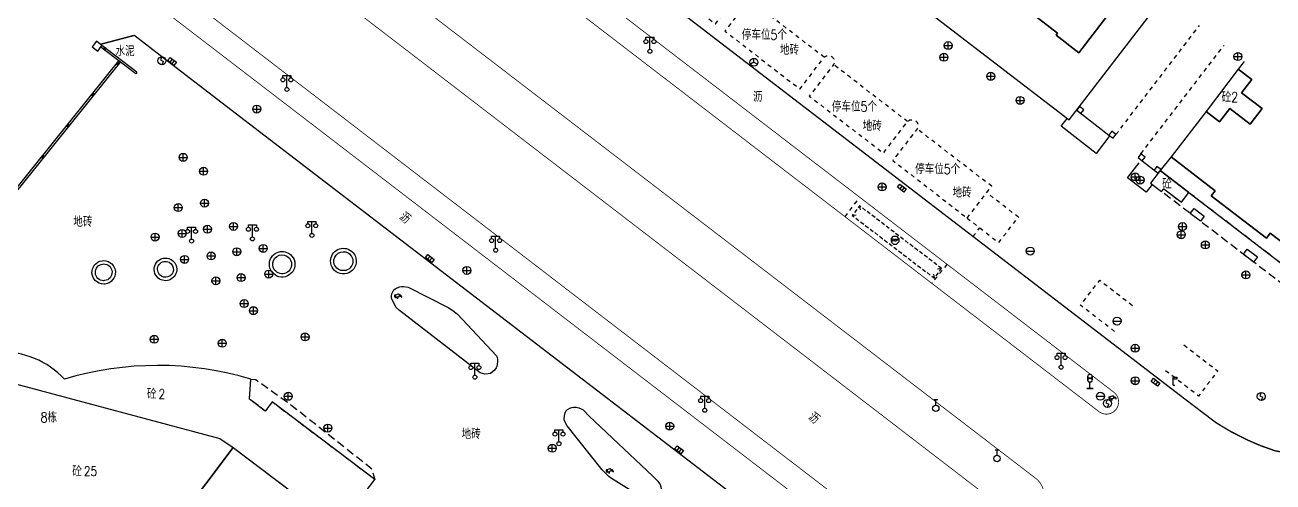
# Model space of a CAD drawing. Extents: x 5235 to 6165, y 11896 to 12757.
# Drawn here: x 5929.3 to 6085.6, y 12124.2 to 12181.5 of the extents above; entities that cross this region are included whole.
import ezdxf
from ezdxf.enums import TextEntityAlignment as Align

# ---------------------------------------------------------------- set-up
doc = ezdxf.new("R2010")
doc.units = 0
doc.header["$LTSCALE"] = 0.5
for name, pattern in [('X32', [1.5, 1, -0.5]), ('X5', [3, 2, -1]), ('X6', [2, 1, -1])]:
    doc.linetypes.add(name, pattern=pattern)
doc.layers.get('0').update_dxf_attribs({"linetype": 'CONTINUOUS'})
for name, color, linetype in [('COMPONENT', 4, 'CONTINUOUS'), ('DLDW', 11, 'CONTINUOUS'), ('DLSS', 4, 'CONTINUOUS'), ('DMTZ', 3, 'CONTINUOUS'), ('GXYZ', 2, 'CONTINUOUS'), ('JMD', 6, 'CONTINUOUS'), ('ZJ', 7, 'CONTINUOUS')]:
    doc.layers.add(name, color=color, linetype=linetype)
doc.styles.add('HZ', font='rs.shx', dxfattribs={"width": 0.8, "bigfont": 'hztxt.shx'})
doc.styles.get("Standard").update_dxf_attribs({"font": 'rs.shx', "bigfont": 'hztxt.shx'})
doc.linetypes.add('10422', pattern='A,2,[150,AAA.SHX,S=1,R=0,X=0,Y=1],2,[177,AAA.SHX,S=1,R=0,X=0,Y=0.8],1e-09', length=4)
doc.linetypes.add('444', pattern='A,4.5,[145,AAA.SHX,S=1,R=0,X=0,Y=1],4.5,-0.5,[146,AAA.SHX,S=1,R=0,X=0,Y=0],-0.5', length=10)

# ---------------------------------------------------------------- blocks, each defined once
blk = doc.blocks.new('gc041')
for p, q in [((-1, 0.5), (1, 0.5)), ((-1, -0.5), (-1, 0.5)), ((-0.33, 0.5), (-0.33, -0.5)), ((0.33, 0.5), (0.33, -0.5)), ((1, 0.5), (1, -0.5)), ((1, -0.5), (-1, -0.5))]:
    blk.add_line(p, q)
blk = doc.blocks.new('gc134')
for p, q in [((-0.5, 2.2), (0.5, 2.2)), ((0, 0.8), (0, 2.2))]:
    blk.add_line(p, q)
blk.add_circle((0, 0), 0.8)
blk = doc.blocks.new('GC097')
for p, q in [((-1, 2.92), (-1, 3.52)), ((-1, 3.52), (1, 3.52)), ((0, 0.52), (0, 3.52)), ((1, 3.52), (1, 2.92))]:
    blk.add_line(p, q)
for centre in [(-1, 2.42), (0.01, 0), (1, 2.42)]:
    blk.add_circle(centre, 0.5)
blk = doc.blocks.new('gc043')
for p, q in [((-1, 0), (1, 0)), ((0, -1), (0, 1))]:
    blk.add_line(p, q)
blk.add_circle((0, 0), 1)
blk = doc.blocks.new('gc002')
at = {"linetype": 'Continuous'}
blk.add_hatch(color=256, dxfattribs=at).paths.add_polyline_path([(0.5, 0.5), (-0.5, 0.5), (-0.5, -0.5), (0.5, -0.5)])
blk.add_lwpolyline([(-0.5, -0.5), (0.5, -0.5), (0.5, 0.5), (-0.5, 0.5), (-0.5, -0.5)])
blk = doc.blocks.new('gc050')
for p, q in [((0, 1), (-0.38, 0.18)), ((-0.38, 0.18), (0.38, -0.18)), ((0, -1), (0.38, -0.18))]:
    blk.add_line(p, q)
blk.add_circle((0, 0), 1)
blk = doc.blocks.new('gcbj0612')
for p, q in [((-0.75, 0.26), (0.16, 0.53)), ((-0.57, -0.34), (0.34, -0.07))]:
    blk.add_line(p, q)
at = {"flags": 128}
for points in [[(-0.73, 0.26), (-0.77, 0.25), (-0.79, 0.23), (-0.81, 0.19), (-0.83, 0.15), (-0.84, 0.1), (-0.84, 0.05), (-0.84, -0.01), (-0.83, -0.07), (-0.81, -0.12), (-0.79, -0.18), (-0.77, -0.23), (-0.74, -0.27), (-0.7, -0.3), (-0.67, -0.33), (-0.63, -0.34), (-0.6, -0.34), (-0.57, -0.34), (-0.54, -0.32), (-0.51, -0.29), (-0.49, -0.25), (-0.48, -0.2), (-0.47, -0.15), (-0.47, -0.1), (-0.48, -0.04), (-0.49, 0.02), (-0.51, 0.07), (-0.54, 0.13), (-0.56, 0.17), (-0.6, 0.21), (-0.63, 0.24), (-0.67, 0.26), (-0.7, 0.27)], [(-0.71, 0.18), (-0.72, 0.17), (-0.75, 0.12), (-0.75, 0.04), (-0.74, -0.06), (-0.7, -0.15), (-0.66, -0.22), (-0.62, -0.25), (-0.6, -0.26), (-0.59, -0.24), (-0.57, -0.2), (-0.56, -0.12), (-0.58, -0.02), (-0.61, 0.08), (-0.66, 0.14), (-0.7, 0.17)]]:
    blk.add_lwpolyline(points, close=True, dxfattribs=at)
blk.add_lwpolyline([(0.3, -0.08), (0.33, -0.07), (0.36, -0.05), (0.38, -0.02), (0.4, 0.02), (0.41, 0.07), (0.42, 0.12), (0.41, 0.18), (0.41, 0.23), (0.39, 0.29), (0.37, 0.35), (0.35, 0.4), (0.32, 0.44), (0.28, 0.48), (0.25, 0.51), (0.21, 0.52), (0.18, 0.53), (0.15, 0.52)], dxfattribs=at)
at = {"extrusion": (0, 0, -1), "flags": 128}
blk.add_lwpolyline([(-0.4, 0.25), (-0.51, 0.28), (-0.61, 0.29), (-0.69, 0.27), (-0.77, 0.2), (-0.81, 0.09), (-0.82, -0.01), (-0.8, -0.06), (-0.76, -0.08), (-0.7, -0.09), (-0.64, -0.09), (-0.59, -0.07), (-0.57, -0.04), (-0.59, -0.01), (-0.63, 0.02), (-0.69, 0.03), (-0.75, 0.03), (-0.79, 0.02), (-0.84, -0.01), (-0.89, -0.1), (-0.91, -0.19), (-0.9, -0.29), (-0.87, -0.38)], dxfattribs=at)
blk.add_lwpolyline([(-0.09, -0.2), (-0.22, -0.54), (0.05, -0.54)], close=True)
blk = doc.blocks.new('GC042')
blk.add_line((-1, 0), (1, 0))
blk.add_circle((0, 0), 1)
blk = doc.blocks.new('gc298')
at = {"flags": 128}
blk.add_lwpolyline([(0, 3.6), (-0.12, 3.58), (-0.23, 3.53), (-0.34, 3.45), (-0.44, 3.34), (-0.52, 3.2), (-0.58, 3.05), (-0.63, 2.87), (-0.65, 2.69), (-0.65, 2.51), (-0.63, 2.33), (-0.58, 2.15), (-0.52, 2), (-0.44, 1.86), (-0.34, 1.75), (-0.23, 1.67), (-0.12, 1.62), (0, 1.6), (0.12, 1.62), (0.23, 1.67), (0.34, 1.75), (0.44, 1.86), (0.52, 2), (0.58, 2.15), (0.63, 2.33), (0.65, 2.51), (0.65, 2.69), (0.63, 2.87), (0.58, 3.05), (0.52, 3.2), (0.44, 3.34), (0.34, 3.45), (0.23, 3.53), (0.12, 3.58)], close=True, dxfattribs=at)
for points in [[(-0.8, 0), (0.8, 0), (-0.8, 0)], [(0, 0), (0, 1.6)]]:
    blk.add_lwpolyline(points)
for centre in [(0, 3.1), (0, 2.1)]:
    blk.add_circle(centre, 0.5)
blk = doc.blocks.new('gcbj0213')
for p, q in [((0, 0), (0, 2)), ((0, 2), (1, 2)), ((1, 1.5), (0, 1.5)), ((0, 0), (0.5, 0)), ((1, 2), (1, 1.5))]:
    blk.add_line(p, q)
blk = doc.blocks.new('gcbj0203')
for p, q in [((-0.9, 0.45), (-0.3, 1.05)), ((-0.9, 0.45), (-0.9, -0.35)), ((-0.3, 1.05), (0.5, 1.05)), ((0.5, 1.05), (1.1, 0.45)), ((1.1, 0.45), (1.1, -0.35)), ((-0.3, -0.95), (-0.9, -0.35)), ((-0.3, -0.95), (0.5, -0.95)), ((1.1, -0.35), (0.5, -0.95))]:
    blk.add_line(p, q)
blk.add_text('STOP', height=0.5).set_placement((-0.82, -0.18))
blk = doc.blocks.new('gc048')
for q in [(-0.87, -0.5), (0, 1), (0.87, -0.5)]:
    blk.add_line((0, 0), q)
blk.add_circle((0, 0), 1)

msp = doc.modelspace()

# ---------------------------------------------------------------- linework, layer by layer
at = {"layer": 'DLSS', "linetype": 'Continuous'}
for p, q in [((6033.79, 12158.81, 520.04), (6033.86, 12158.32, 520.04)), ((6032.88, 12157.6, 520.04), (6033.38, 12157.67, 520.04)), ((6044.07, 12150.95, 520.04), (6043.57, 12150.88, 520.04)), ((6043.16, 12149.74, 520.04), (6043.09, 12150.23, 520.04))]:
    msp.add_line(p, q, dxfattribs=at)
at = {"layer": 'DLSS', "linetype": 'Continuous', "elevation": 520.04, "flags": 128}
msp.add_lwpolyline([(6117.24, 12148.69, 0.175, 0.175, 0), (6107.1, 12136.07, 0.175, 0.175, -0.07696), (6100.81, 12130.21, 0.175, 0.175, -0.131542), (6091.93, 12127.57, 0.175, 0.175, -0.05032), (6085.87, 12128.1, 0.175, 0.175, 0), (6084, 12128.77, 0.175, 0.175, 0), (6082.37, 12129.47, 0.175, 0.175, 0), (6080.26, 12130.54, 0.175, 0.175, 0), (6078.45, 12131.63, 0.175, 0.175, 0), (6078.45, 12131.63, 0.175, 0.175, 0), (6074.63, 12134.53, 0.175, 0.175, 0), (5820.85, 12329.3, 0.175, 0.175, -0.051561), (5814.85, 12334.52, 0.175, 0.175, -0.06995), (5810.26, 12341.49, 0.175, 0.175, -0.072285), (5807.17, 12352.07, 0.175, 0.175, 0), (5805.87, 12363.12, 0.175, 0.175, -0.087628), (5806.41, 12371.31, 0.175, 0.175, -0.102632), (5810.13, 12380.75, 0.175, 0.175, 0), (5812.58, 12384.26, 0.175, 0.175, 0), (5821.4, 12395.83, 0.175, 0.175, 0), (5828.13, 12404.52, 0.175, 0.175, 0), (5829.03, 12404.23, 0.175, 0.175, 0), (5830.57, 12403.6, 0, 0, 0)], format="xyseb", dxfattribs=at)
at = {"layer": 'DLSS', "linetype": 'Continuous', "const_width": 0.1, "elevation": 520.04, "flags": 128}
msp.add_lwpolyline([(6063.78, 12133.02, 0.980485), (6065.68, 12135.42), (5819.33, 12324.48, 0.963205), (5817.32, 12322.24)], format="xyb", close=True, dxfattribs=at)
at = {"layer": 'DLSS', "linetype": 'Continuous', "const_width": 0.1, "flags": 128}
msp.add_lwpolyline([(5969.21, 12184.33), (5914.29, 12226.43), (5807.92, 12308.05, -0.957383), (5811.55, 12312.13), (5917.8, 12230.59), (5972.74, 12188.42), (6055.99, 12124.56, -0.962341), (6052.52, 12120.34)], format="xyb", close=True, dxfattribs=at)
at = {"layer": 'DLSS', "linetype": 'Continuous', "flags": 128}
for points, const_width in [([(6046.6, 12110.35, -0.969461), (6044.64, 12108.06), (5960.1, 12172.95), (5901.5, 12217.88), (5890.95, 12225.99), (5798.28, 12297.14, -0.929636), (5800.22, 12299.46), (5892.83, 12228.37), (5903.38, 12220.33), (5961.72, 12175.53), (6046.6, 12110.35)], 0.1), ([(5938.71, 12179.04), (5942.96, 12180.16), (5947.49, 12176.66), (5956.91, 12169.42), (6051.57, 12096.84, -0.126348), (6056.95, 12088.26, -0.241294), (6054.38, 12070.73), (6021.17, 12029.42)], 0.175)]:
    msp.add_lwpolyline(points, format="xyb", dxfattribs=dict(at, const_width=const_width))
at = {"layer": 'DLSS', "linetype": 'X6', "flags": 128}
msp.add_lwpolyline([(5994.85, 12195.76), (5998.79, 12200.89, -0.872368), (5999.98, 12199.99), (5996.93, 12196.02), (6005.14, 12189.73), (6008.18, 12193.7, -0.872368), (6009.37, 12192.79), (6006.32, 12188.82), (6015.74, 12181.59), (6018.78, 12185.56, -0.872368), (6019.97, 12184.65), (6016.93, 12180.69), (6026.32, 12173.44), (6029.36, 12177.41, -0.872368), (6030.54, 12176.5), (6027.5, 12172.54), (6036.78, 12165.41), (6039.82, 12169.38, -0.872368), (6041.01, 12168.47), (6037.95, 12164.49), (6047.27, 12157.27)], format="xyb", dxfattribs=at)
for points in [[(6029.36, 12177.41), (6019.97, 12184.65)], [(6065.91, 12167.74), (6076.37, 12181.4)], [(6069.03, 12165.32), (6079.45, 12178.91)], [(6039.81, 12169.36), (6030.54, 12176.5)], [(6047.27, 12157.27), (6050.34, 12161.26), (6040.99, 12168.45)], [(6047.27, 12157.27), (6051.22, 12154.2), (6053.68, 12157.38), (6049.72, 12160.45)], [(6047.99, 12154.96), (6048.84, 12156.05)], [(6065.74, 12143.07), (6061.46, 12146.36), (6063.87, 12149.48), (6068.14, 12146.2)], [(6074.42, 12141.37), (6078.66, 12138.11), (6076.25, 12134.98), (6072.01, 12138.24)]]:
    msp.add_lwpolyline(points, dxfattribs=at)
at = {"layer": 'DLSS', "linetype": 'X6', "elevation": 520.04, "flags": 128}
for points in [[(6031.97, 12157.44), (6033.82, 12159.88)], [(6044.75, 12151.49), (6042.85, 12149.09)]]:
    msp.add_lwpolyline(points, dxfattribs=at)
at = {"layer": 'DLSS', "linetype": 'X32', "elevation": 520.04, "flags": 128}
msp.add_lwpolyline([(6044.07, 12150.95), (6033.79, 12158.81), (6032.88, 12157.6), (6043.16, 12149.74)], close=True, dxfattribs=at)
at = {"layer": 'DMTZ', "linetype": '10422', "flags": 128}
for points in [[(6065.13, 12167.6), (6063.41, 12165.37), (6059.04, 12168.78), (6059.78, 12169.75)], [(6070.46, 12161.49), (6069.7, 12160.5), (6067.35, 12162.32), (6068.8, 12164.21)]]:
    msp.add_lwpolyline(points, dxfattribs=at)
for points in [[(5962.28, 12152.87, -1.592763), (5959.88, 12151.25), (5959.88, 12151.28, -0.622152)], [(5962.07, 12152.51, -1.591582), (5960.3, 12151.31), (5960.29, 12151.33, -0.621689)], [(5969.95, 12153.27, -1.592763), (5967.55, 12151.64), (5967.55, 12151.67, -0.622152)], [(5969.74, 12152.9, -1.591582), (5967.96, 12151.7), (5967.96, 12151.72, -0.621689)], [(5939.11, 12151.94, -0.952464), (5939.27, 12149.01), (5939.12, 12149, -0.936734), (5938.93, 12151.93)], [(5939.12, 12151.52, -0.942537), (5939.24, 12149.43), (5939.11, 12149.42, -0.926961), (5938.98, 12151.51)], [(5945.8, 12149.9, -0.839209), (5947.53, 12152.09), (5947.56, 12152.08, -1.171347), (5945.81, 12149.89)], [(5946.12, 12150.18, -0.837824), (5947.33, 12151.73), (5947.36, 12151.71, -1.16942), (5946.12, 12150.18)]]:
    msp.add_lwpolyline(points, format="xyb", close=True, dxfattribs=at)
for points in [[(5976.16, 12145.7), (5975.74, 12146.08), (5975.22, 12147.1), (5975.17, 12147.24), (5975.15, 12147.39), (5975.16, 12147.54), (5975.21, 12147.76), (5975.33, 12148.05), (5975.45, 12148.27), (5975.64, 12148.42), (5975.86, 12148.55), (5976.2, 12148.66), (5976.41, 12148.71), (5976.66, 12148.71), (5976.98, 12148.67), (5977.27, 12148.6), (5982.35, 12146.02), (5983.02, 12145.57), (5983.45, 12145.24), (5988.31, 12140.03), (5988.38, 12139.92), (5988.42, 12139.8), (5988.45, 12139.56), (5988.45, 12139.31), (5988.42, 12138.97), (5988.36, 12138.68), (5988.28, 12138.51), (5988.06, 12138.22), (5987.82, 12137.99), (5987.55, 12137.8), (5987.28, 12137.74), (5986.87, 12137.72), (5986.55, 12137.8), (5986.28, 12137.89)], [(6002.6, 12124.74), (6002.4, 12124.9), (6002.16, 12125.11), (6001.57, 12125.71), (5997.18, 12131.23), (5996.84, 12131.85), (5996.79, 12131.99), (5996.79, 12132.14), (5996.83, 12132.51), (5996.92, 12132.88), (5997.01, 12133.09), (5997.2, 12133.3), (5997.51, 12133.47), (5997.75, 12133.55), (5997.96, 12133.59), (5998.29, 12133.58), (5998.65, 12133.49), (5998.91, 12133.39), (5999.16, 12133.24), (5999.91, 12132.46), (6007.9, 12124.95), (6008.53, 12124.3), (6008.69, 12124.08), (6008.81, 12123.88), (6008.9, 12123.59), (6008.94, 12123.31), (6008.95, 12123.08), (6008.89, 12122.73), (6008.77, 12122.44), (6008.64, 12122.27), (6008.45, 12122.14), (6008.15, 12121.97), (6007.98, 12121.9), (6007.75, 12121.84), (6007.59, 12121.81), (6007.49, 12121.8), (6007.39, 12121.83), (6007.24, 12121.88), (6007.09, 12121.94), (6006.27, 12122.42)]]:
    msp.add_lwpolyline(points, close=True, dxfattribs=at)
at = {"layer": 'JMD', "linetype": 'Continuous', "flags": 128}
for points in [[(5894.96, 12296.25), (6060.06, 12169.56), (6070.39, 12183.02)], [(6052.35, 12196.88), (6049.72, 12198.9), (6049.25, 12198.28), (6047.57, 12197.85), (6047.91, 12196.53), (6047.41, 12195.88), (6046.71, 12195.81), (6046.79, 12195.07), (6043.9, 12191.3), (6046.72, 12189.14), (6046.92, 12189.4), (6050.26, 12186.83), (6051.31, 12188.19), (6056.33, 12184.34), (6055.28, 12182.98), (6058.6, 12180.43), (6058.4, 12180.17), (6061.25, 12177.98), (6067.07, 12185.57), (6062.38, 12189.18), (6064.06, 12191.37)], [(6067.07, 12185.57), (6061.25, 12177.98), (6058.4, 12180.17), (6058.6, 12180.43), (6055.28, 12182.98)], [(5943.28, 12175.54), (5943.13, 12175.34), (5938.75, 12178.7)], [(5890.04, 12131.4), (5898.89, 12137.48), (5910.89, 12145.68), (5920.89, 12152.59), (5922.02, 12153.31), (5922.67, 12154.15), (5930.3, 12163.62), (5939.48, 12175.05), (5941.03, 12176.95)]]:
    msp.add_lwpolyline(points, dxfattribs=at)
for points in [[(5938.9, 12178.9), (5938.21, 12179.43), (5937.67, 12178.73), (5938.37, 12178.2)], [(6061.52, 12170.36), (6061.88, 12170.83), (6061.35, 12171.24), (6060.99, 12170.77)], [(6065.55, 12167.27), (6065.91, 12167.74), (6065.4, 12168.14), (6065.03, 12167.67)], [(6069.18, 12164.45), (6069.55, 12164.92), (6069.03, 12165.32), (6068.67, 12164.85)], [(6070.24, 12161.66), (6071.62, 12160.6), (6071.89, 12160.95), (6074.1, 12159.25), (6075.05, 12160.48), (6071.46, 12163.23)], [(6071.19, 12162.88), (6071.55, 12163.35), (6071.04, 12163.75), (6070.68, 12163.28)], [(6076.48, 12156.87), (6075.21, 12157.85), (6075.69, 12158.48), (6076.97, 12157.51)], [(6083.14, 12151.76), (6081.86, 12152.74), (6082.35, 12153.38), (6083.63, 12152.4)], [(5955.34, 12128.52), (5944.93, 12114.72), (5939.47, 12116.18), (5939.3, 12115.56), (5923.59, 12119.77), (5924.36, 12122.66), (5918.87, 12124.13), (5921.15, 12132.62), (5926.64, 12131.15), (5928.07, 12136.5), (5953.66, 12129.65)], [(5944.93, 12114.72), (5955.34, 12128.52), (5968.32, 12118.72), (5964.98, 12114.29), (5969.48, 12110.89), (5964.15, 12103.83), (5959.62, 12107.25), (5957.88, 12104.95)]]:
    msp.add_lwpolyline(points, close=True, dxfattribs=at)
at = {"layer": 'JMD', "color": 7, "linetype": 'Continuous', "flags": 128}
for points in [[(5943.28, 12175.54), (5938.9, 12178.9)], [(5890.25, 12131.24), (5899.03, 12137.27), (5911.03, 12145.48), (5921.03, 12152.38), (5922.19, 12153.12), (5922.87, 12154), (5930.5, 12163.46), (5939.67, 12174.89), (5941.22, 12176.8)]]:
    msp.add_lwpolyline(points, dxfattribs=at)
at = {"layer": 'JMD', "linetype": 'Continuous', "elevation": 520.04, "flags": 128}
msp.add_lwpolyline([(6081.97, 12176.88), (6081.23, 12175.93), (6082.93, 12174.63), (6081.64, 12172.95), (6084.21, 12170.98), (6082.71, 12169.02), (6080.16, 12170.98), (6078.89, 12169.32), (6077.2, 12170.62), (6072.81, 12164.93), (6078.34, 12160.7), (6077.84, 12160.05), (6084.74, 12154.76), (6085.23, 12155.39), (6089.61, 12152.03, 0.354093), (6091.49, 12152.27), (6095.1, 12156.96), (6093.44, 12158.24), (6094.72, 12159.9), (6092.35, 12161.73), (6093.69, 12163.48), (6093.55, 12164.38), (6097.05, 12164.82)], format="xyb", dxfattribs=at)
msp.add_lwpolyline([(6081.23, 12175.93), (6077.2, 12170.62), (6078.89, 12169.32), (6080.16, 12170.98), (6082.71, 12169.02), (6084.21, 12170.98), (6081.64, 12172.95), (6082.93, 12174.63), (6081.22, 12175.92)], dxfattribs=at)
at = {"layer": 'JMD', "linetype": '444', "flags": 128}
for points in [[(6060.99, 12170.77), (6065.03, 12167.67)], [(6069.18, 12164.45), (6071.19, 12162.88)]]:
    msp.add_lwpolyline(points, dxfattribs=at)
at = {"layer": 'JMD', "linetype": 'Continuous', "flags": 128}
msp.add_lwpolyline([(6097.05, 12164.82), (6093.55, 12164.38), (6093.69, 12163.48), (6092.35, 12161.73), (6094.72, 12159.9), (6093.44, 12158.24), (6095.1, 12156.96), (6091.49, 12152.27, -0.354093), (6089.61, 12152.03), (6085.23, 12155.39), (6084.74, 12154.76), (6077.84, 12160.05), (6078.34, 12160.7), (6072.81, 12164.93), (6071.46, 12163.23), (6088.28, 12150.33), (6107.39, 12152.83), (6109.17, 12155.14)], format="xyb", dxfattribs=at)
at = {"layer": 'JMD', "linetype": 'X5', "flags": 128}
msp.add_lwpolyline([(6110.72, 12153.9), (6108.47, 12150.96), (6087.72, 12148.25), (6071.62, 12160.6), (6071.89, 12160.95), (6074.1, 12159.25), (6075.05, 12160.48), (6088.28, 12150.33), (6107.39, 12152.83), (6109.17, 12155.14)], dxfattribs=at)
at = {"layer": 'JMD', "linetype": 'Continuous', "flags": 128}
msp.add_lwpolyline([(5915.9, 12126.98), (5912.13, 12124.52), (5916.92, 12117.14), (5921.73, 12120.27), (5923.59, 12119.77), (5924.36, 12122.66), (5918.87, 12124.13), (5921.15, 12132.62), (5926.64, 12131.15), (5928.07, 12136.5), (5953.66, 12129.65), (5955.34, 12128.52), (5968.55, 12118.55), (5973.06, 12124.53), (5960.21, 12134.23), (5959.36, 12133.1), (5957.39, 12134.59), (5957.54, 12137.1, 0.146844), (5934.22, 12137.09, 0.213149), (5925.96, 12140.53, 0.341311), (5917.8, 12133.81), (5913.34, 12130.92)], format="xyb", close=True, dxfattribs=at)
at = {"layer": 'JMD', "linetype": 'X5', "flags": 128}
msp.add_lwpolyline([(5957.54, 12137.1), (5958.17, 12137.03), (5962.57, 12133.89), (5972.71, 12125.87), (5973.06, 12124.53), (5960.21, 12134.23), (5959.36, 12133.1), (5957.39, 12134.59)], close=True, dxfattribs=at)

# ---------------------------------------------------------------- block references
at = {"layer": 'COMPONENT', "linetype": 'Continuous', "xscale": 0.5, "yscale": 0.5}
for name, p in [('gcbj0203', (6038.18, 12154.46, 520.04)), ('gcbj0612', (5975.96, 12147.5)), ('gcbj0213', (6073.05, 12136.35, 520.04)), ('gcbj0612', (6065.43, 12134.75, 520.04)), ('gcbj0612', (6002.47, 12125.62))]:
    msp.add_blockref(name, p, dxfattribs=at)
at = {"layer": 'DLDW', "linetype": 'Continuous', "xscale": 0.5, "yscale": 0.5}
for p in [(6007.53, 12178.17, 520.04), (5962.06, 12173.38), (5950.12, 12154.39), (5957.75, 12154.66), (5965.19, 12155.1), (5988.21, 12153.25), (6059.03, 12138.59, 520.04), (5985.61, 12137.34), (6014.4, 12133.19), (5996.14, 12129)]:
    msp.add_blockref('GC097', p, dxfattribs=at)
at = {"layer": 'DLSS', "linetype": 'Continuous', "xscale": 0.5, "yscale": 0.5}
msp.add_blockref('gc298', (6062.65, 12135.9, 520.04), dxfattribs=at)
at = {"layer": 'GXYZ', "linetype": 'Continuous', "xscale": 0.5, "yscale": 0.5}
for name, p in [('gc043', (6044.89, 12178.89, 520.04)), ('gc050', (5946.41, 12176.99, 522.4)), ('gc048', (6020.56, 12176.79, 520.04)), ('gc043', (6044.36, 12177.42, 520.04)), ('gc043', (6081.18, 12177.51)), ('gc043', (6050.22, 12175.03)), ('gc043', (5958.29, 12170.93)), ('gc043', (6053.9, 12172.01)), ('gc043', (5949.08, 12164.88, 522.61)), ('gc043', (5951.64, 12163.14, 522.61)), ('gc043', (6036.61, 12161.17, 520.04)), ('gc043', (6068.32, 12162.43)), ('gc043', (6068.93, 12162.03)), ('gc043', (5948.46, 12158.58, 522.68)), ('gc043', (5951.75, 12159.14, 522.68)), ('gc043', (5948.95, 12155.35, 522.71)), ('gc043', (5952.12, 12155.88, 522.71)), ('gc043', (5955.38, 12156.22, 522.7)), ('gc043', (6074.09, 12155.19)), ('gc043', (6074.24, 12156.2)), ('gc043', (5945.56, 12154.89, 522.67)), ('gc043', (5959.11, 12153.47, 522.73)), ('gc043', (6077.1, 12153.91)), ('gc043', (5949.25, 12152.09, 522.7)), ('gc043', (5952.57, 12152.53, 522.74)), ('gc043', (5955.78, 12153.06, 522.71)), ('GC042', (6055.17, 12153.14)), ('gc043', (5959.79, 12150.26)), ('gc043', (5984.61, 12150.71)), ('gc043', (5953.17, 12149.41, 522.74)), ('gc043', (5956.33, 12149.81, 522.82)), ('gc043', (6082.19, 12150.15)), ('gc043', (5956.71, 12146.56, 522.82)), ('gc043', (5957.87, 12145.67, 522.94)), ('GC042', (6066.05, 12144.36)), ('gc043', (5964.34, 12142.39, 522.89)), ('gc043', (5945.45, 12142.09, 522.91)), ('gc043', (5953.97, 12141.59, 522.86)), ('gc043', (6068.31, 12140.97)), ('gc043', (6068.32, 12136.89, 520.04)), ('gc043', (5962.24, 12134.94, 522.95)), ('GC042', (6063.96, 12134.95, 520.04)), ('gc050', (6084.1, 12134.92, 520.04)), ('gc134', (6043.34, 12133.44)), ('gc134', (6043.34, 12133.44)), ('gc050', (6064.84, 12134.05, 520.04)), ('gc043', (5967.2, 12130.96, 522.87)), ('gc043', (6010.01, 12131.2)), ('gc043', (5995.3, 12128.44)), ('gc134', (6051.01, 12127.15)), ('gc134', (6051.01, 12127.15))]:
    msp.add_blockref(name, p, dxfattribs=at)
at = {"layer": 'GXYZ', "linetype": 'Continuous', "xscale": 0.5, "yscale": 0.5, "zscale": 0.5}
for p, rotation in [((5947.68, 12176.9), 321.8151422226651), ((6039.1, 12161.02, 520.04), 322.6085473362394), ((5979.97, 12152.2), 321.8151422226651), ((6070.86, 12136.71, 520.04), 322.6085473362394), ((6011.18, 12128.25), 321.8151422226651)]:
    msp.add_blockref('gc041', p, dxfattribs=dict(at, rotation=rotation))
at = {"layer": 'JMD', "linetype": 'Continuous', "xscale": 0.25, "yscale": 0.25}
for p, rotation in [((5939.24, 12178.48), 142.5035643800263), ((5940.92, 12176.62), 50.90405797255548), ((5937.78, 12172.73), 51.24823375299822), ((5934.65, 12168.83), 51.24823375299822), ((5931.52, 12164.93), 51.24823375299822)]:
    msp.add_blockref('gc002', p, dxfattribs=dict(at, rotation=rotation))

# ---------------------------------------------------------------- texts
at = {"layer": 'DLSS', "linetype": 'Continuous', "style": 'HZ', "width": 0.8}
msp.add_text('沥', height=1.25, dxfattribs=at).set_placement((6021.05, 12172.53), align=Align.MIDDLE)
for p in [(5976.91, 12157.35), (6028.14, 12132.28)]:
    msp.add_text('沥', height=1.25, rotation=320.3707, dxfattribs=at).set_placement(p, align=Align.MIDDLE)
at = {"layer": 'DMTZ', "linetype": 'Continuous', "style": 'HZ', "width": 0.8}
for s, p in [('停车位5个', (6021.87, 12180.34)), ('水泥', (5941.8, 12178.27)), ('地砖', (6025.02, 12178.43)), ('停车位5个', (6033.15, 12171.34)), ('地砖', (6035.39, 12168.9)), ('停车位5个', (6043.58, 12163.51)), ('地砖', (6046.63, 12160.56)), ('地砖', (5936.52, 12156.89)), ('地砖', (5985.15, 12130.31))]:
    msp.add_text(s, height=1.25, dxfattribs=at).set_placement(p, align=Align.MIDDLE)
at = {"layer": 'JMD', "linetype": 'Continuous', "style": 'HZ', "width": 0.8}
msp.add_text('砼2', height=1.25, dxfattribs=at).set_placement((6080.17, 12172.52), align=Align.MIDDLE)
for p in [(6072.89, 12161.56), (5945.74, 12135.24), (5936.39, 12125.56)]:
    msp.add_text('砼', height=1.25, dxfattribs=at).set_placement(p, align=Align.MIDDLE_RIGHT)
for s, p in [('2', (5945.99, 12135.24)), ('25', (5936.64, 12125.56))]:
    msp.add_text(s, height=1.2, dxfattribs=at).set_placement(p, align=Align.MIDDLE_LEFT)
at = {"layer": 'ZJ', "linetype": 'Continuous', "style": 'HZ', "width": 0.8}
msp.add_text('8栋', height=1.25, dxfattribs=at).set_placement((5932.25, 12132.4), align=Align.MIDDLE)

doc.saveas('drawing.dxf')
